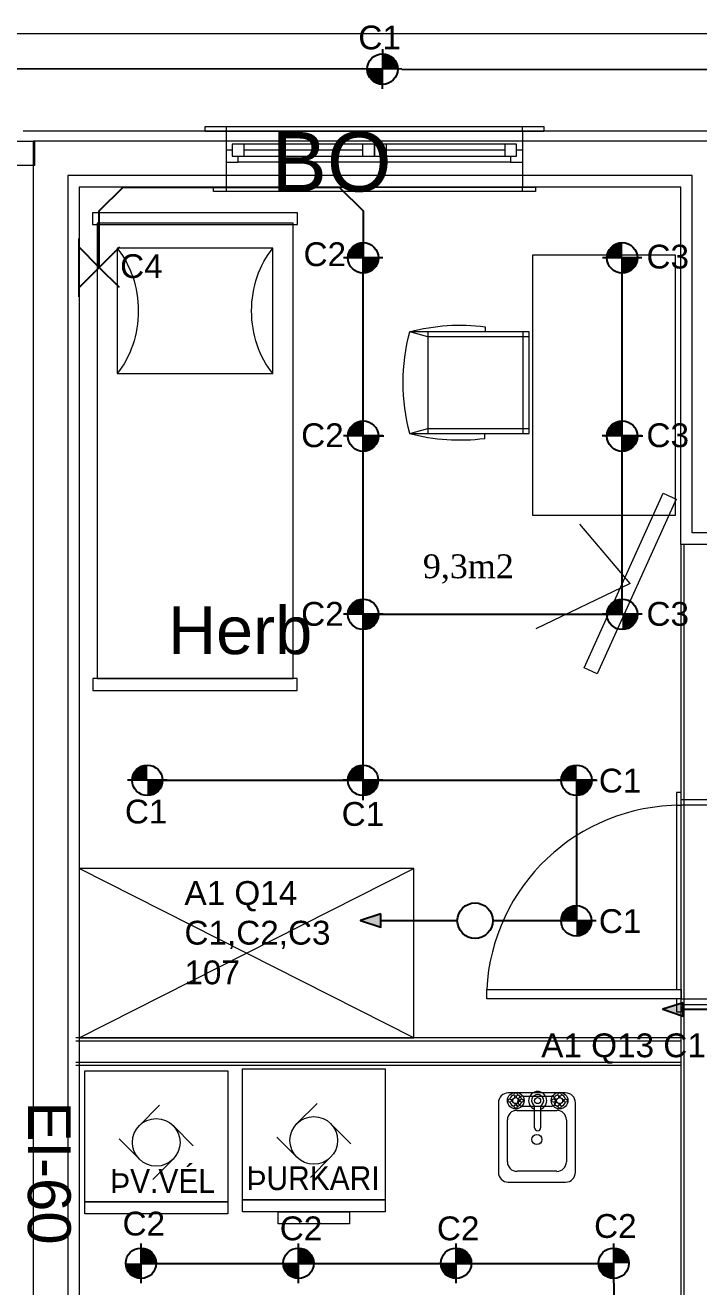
# Model space of a CAD drawing. Header units: millimetres. Extents: x 122681 to 489967, y 7796 to 82317.
# Drawn here: x 135591 to 138420, y 46676 to 51973 of the extents above; entities that cross this region are included whole.
import ezdxf

# ---------------------------------------------------------------- set-up
doc = ezdxf.new("R2010")
doc.units = ezdxf.units.MM
doc.layers.add('Grunnur', color=252, linetype='Continuous', lineweight=18)
for name, color, linetype in [('PDF2_Text', 7, 'Continuous'), ('PDF_R-SKYR-TEXTI', 7, 'Continuous'), ('PDF_R-TAKN-LAGSPENNA', 7, 'Continuous'), ('PDF_Text', 7, 'Continuous'), ('R-TAKN-LAGSPENNA', 7, 'Continuous')]:
    doc.layers.add(name, color=color, linetype=linetype)
doc.styles.add('PDF Arial', font='arial.ttf')
doc.styles.get("Standard").update_dxf_attribs({"font": 'arial.ttf'})
doc.styles.add('Standard 100', font='times.ttf', dxfattribs={"height": 100})
doc.styles.add('T-100', font='arial.ttf', dxfattribs={"width": 0.9, "height": 200})

msp = doc.modelspace()

# ---------------------------------------------------------------- linework, layer by layer
at = {"color": 7, "linetype": 'Continuous', "lineweight": 25}
for p, q in [((135257.3, 51791.2), (137007.3, 51789.3)), ((137173.4, 51789.1), (141005.7, 51785)), ((135902.5, 51193.3), (136002.5, 51293.3)), ((136002.5, 51293.3), (136910, 51293.3)), ((136910, 51293.3), (137010, 51193.3)), ((135902.5, 50955.7), (135902.5, 51193.3)), ((137010, 51193.3), (137010.1, 50996.7)), ((137010.3, 50248.4), (137010.1, 50996.7)), ((138097.7, 50248.4), (138097.5, 50996.8)), ((137010.3, 49500), (137010.1, 50248.4)), ((137010.1, 50248.4), (137097, 50248.4)), ((138097.7, 49500), (138097.5, 50248.4)), ((138097.5, 50248.4), (138184.4, 50248.4)), ((137010.1, 49500), (138109.2, 49500)), ((137010.3, 48886), (137010.1, 49500)), ((136115.2, 48803.1), (137010.3, 48803.7)), ((137009.9, 48802.6), (137978, 48803.4)), ((137905.8, 48803.4), (137905.7, 48213.2)), ((137905.8, 48803.4), (137992.7, 48803.4)), ((136077.8, 46774.3), (136739.4, 46774.3)), ((136142.4, 46774.3), (136410, 46774.3)), ((136739.4, 46774.3), (137401.1, 46774.3)), ((137401.1, 46774.3), (138062.7, 46774.3)), ((137465.6, 46774.3), (137730, 46774.3)), ((138062.7, 46691.7), (138062.7, 46144.5))]:
    msp.add_line(p, q, dxfattribs=at)
for p, q in [((137405.7, 48213.1), (137082.9, 48213.1)), ((138675.4, 47840), (138352.6, 47840))]:
    msp.add_line(p, q)
at = {"layer": 'Grunnur', "color": 252, "linetype": 'Continuous', "lineweight": 18}
for p, q in [((147439, 51936.7), (130234.4, 51936.7)), ((136346.7, 51528.3), (136346.7, 51547.3)), ((136346.7, 51547.3), (137768.7, 51547.3)), ((136346.7, 51528.3), (136346.7, 51547.3)), ((136346.7, 51547.3), (136435.7, 51547.3)), ((136435.7, 51547.3), (136435.7, 51528.3)), ((137679.7, 51547.3), (137768.7, 51547.3)), ((137679.7, 51528.3), (137679.7, 51547.3)), ((137768.7, 51547.3), (137768.7, 51528.3)), ((137768.7, 51547.3), (137768.7, 51528.3)), ((138579.1, 51528.3), (135582.8, 51528.3)), ((138537.1, 51486.3), (135624.8, 51486.3)), ((135624.8, 51486.3), (135624.8, 41600.3)), ((136435.7, 51528.3), (136346.7, 51528.3)), ((136435.7, 51528.3), (136346.7, 51528.3)), ((136346.7, 51528.3), (137768.7, 51528.3)), ((136435.7, 51528.3), (136435.7, 51515.8)), ((136435.7, 51515.8), (136435.7, 51496.8)), ((136435.7, 51496.8), (136435.7, 51484.3)), ((136435.7, 51484.3), (136435.7, 51448.3)), ((137768.7, 51528.3), (137679.7, 51528.3)), ((137679.7, 51528.3), (137768.7, 51528.3)), ((137679.7, 51528.3), (137679.7, 51515.8)), ((137679.7, 51515.8), (137679.7, 51496.8)), ((137679.7, 51496.8), (137679.7, 51484.3)), ((137679.7, 51484.3), (137679.7, 51448.3)), ((136460.7, 51448.3), (136435.7, 51448.3)), ((136435.7, 51448.3), (136435.7, 51398.3)), ((136510.7, 51473.3), (136460.7, 51473.3)), ((136460.7, 51473.3), (136460.7, 51423.3)), ((137007.7, 51473.3), (136510.7, 51473.3)), ((136510.7, 51423.3), (136510.7, 51473.3)), ((137007.7, 51448.3), (136510.7, 51448.3)), ((137057.7, 51473.3), (137007.7, 51473.3)), ((137007.7, 51473.3), (137007.7, 51423.3)), ((137107.7, 51473.3), (137057.7, 51473.3)), ((137057.7, 51473.3), (137057.7, 51423.3)), ((137057.7, 51423.3), (137057.7, 51473.3)), ((137604.7, 51473.3), (137107.7, 51473.3)), ((137107.7, 51423.3), (137107.7, 51473.3)), ((137604.7, 51448.3), (137107.7, 51448.3)), ((137654.7, 51473.3), (137604.7, 51473.3)), ((137604.7, 51473.3), (137604.7, 51423.3)), ((137654.7, 51423.3), (137654.7, 51473.3)), ((137679.7, 51448.3), (137654.7, 51448.3)), ((137679.7, 51448.3), (137679.7, 51398.3)), ((136435.7, 51398.3), (136460.7, 51398.3)), ((136435.7, 51398.3), (136435.7, 51344.3)), ((136460.7, 51423.3), (136510.7, 51423.3)), ((136460.7, 51398.3), (136485.7, 51398.3)), ((136485.7, 51398.3), (136485.7, 51423.3)), ((137057.7, 51398.3), (136485.7, 51398.3)), ((136510.7, 51423.3), (137007.7, 51423.3)), ((137007.7, 51423.3), (137057.7, 51423.3)), ((137057.7, 51423.3), (137107.7, 51423.3)), ((137629.7, 51398.3), (137057.7, 51398.3)), ((137107.7, 51423.3), (137604.7, 51423.3)), ((137604.7, 51423.3), (137654.7, 51423.3)), ((137629.7, 51423.3), (137629.7, 51398.3)), ((137629.7, 51398.3), (137654.7, 51398.3)), ((137654.7, 51398.3), (137679.7, 51398.3)), ((137679.7, 51398.3), (137679.7, 51344.3)), ((138392.1, 51341.3), (135769.8, 51341.3)), ((135769.8, 51341.3), (135769.8, 41745.3)), ((136435.7, 51344.3), (136435.7, 51306.3)), ((137679.7, 51344.3), (137679.7, 51306.3)), ((138392.1, 49841.3), (138392.1, 51341.3)), ((138344.1, 51293.3), (135817.8, 51293.3)), ((135817.8, 51293.3), (135817.8, 41793.3)), ((136381.7, 51274.3), (136381.7, 51293.3)), ((136381.7, 51274.3), (136381.7, 51293.3)), ((136381.7, 51293.3), (136435.7, 51293.3)), ((136435.7, 51293.3), (136381.7, 51293.3)), ((136381.7, 51293.3), (137733.7, 51293.3)), ((137733.7, 51274.3), (136381.7, 51274.3)), ((136435.7, 51274.3), (136381.7, 51274.3)), ((136435.7, 51308.8), (136435.7, 51293.3)), ((136435.7, 51293.3), (136435.7, 51274.3)), ((137679.7, 51308.8), (137679.7, 51293.3)), ((137679.7, 51293.3), (137733.7, 51293.3)), ((137679.7, 51274.3), (137679.7, 51293.3)), ((137679.7, 51293.3), (137733.7, 51293.3)), ((137733.7, 51274.3), (137679.7, 51274.3)), ((137733.7, 51293.3), (137733.7, 51274.3)), ((137733.7, 51293.3), (137733.7, 51274.3)), ((138344.1, 49793.3), (138344.1, 51293.3)), ((136734.4, 51184.9), (135873.7, 51184.9)), ((135873.7, 51184.9), (135873.7, 51136.6)), ((136734.4, 51136.6), (136734.4, 51184.9)), ((135873.7, 51136.6), (136734.4, 51136.6)), ((136716.1, 51142.2), (135893.8, 51142.2)), ((135893.8, 51142.2), (135893.8, 49229.6)), ((136716.1, 49229.6), (136716.1, 51142.2)), ((136631.3, 51036.9), (135976.9, 51036.9)), ((135976.9, 51036.9), (135976.9, 50510)), ((136631.3, 50510), (136631.3, 51036.9)), ((137721.2, 51007.8), (137721.2, 49915.5)), ((138321.3, 51007.8), (137721.2, 51007.8)), ((138321.3, 49915.5), (138321.3, 51007.8)), ((137522.3, 50707), (137522.3, 50685.9)), ((137281.8, 50665.1), (137205.9, 50685.4)), ((137707.9, 50685.9), (137206.1, 50685.9)), ((137281.8, 50685.9), (137281.8, 50259)), ((137707.9, 50665.1), (137281.8, 50665.1)), ((137681.2, 50685.9), (137681.2, 50259)), ((137707.9, 50259), (137707.9, 50685.9)), ((135976.9, 50510), (136631.3, 50510)), ((137206.1, 50259), (137281.8, 50279.4)), ((137281.8, 50279.4), (137707.9, 50279.4)), ((137206.1, 50259), (137707.9, 50259)), ((137520.8, 50236.8), (137520.8, 50257.9)), ((137721.2, 49915.5), (138321.3, 49915.5)), ((138131.2, 49628.9), (137920.5, 49878.2)), ((138344.1, 49793.3), (138344.1, 45104.1)), ((143168.7, 49793.3), (138344.1, 49793.3)), ((138357.1, 49793.3), (138357.1, 45104.1)), ((143120.7, 49841.3), (138392.1, 49841.3)), ((138131.2, 49628.9), (137735.7, 49438.8)), ((136733.9, 49229.6), (135875.2, 49229.6)), ((135875.2, 49229.6), (135875.2, 49180)), ((135893.8, 49229.6), (136716.1, 49229.6)), ((136733.9, 49180), (136733.9, 49229.6)), ((135875.2, 49180), (136733.9, 49180)), ((138345.1, 48751.6), (138326.1, 48751.6)), ((138326.1, 48751.6), (138326.1, 48697.6)), ((138345.1, 48697.6), (138345.1, 48751.6)), ((138345.1, 48729.6), (138345.1, 48751.6)), ((138326.1, 48697.6), (138345.1, 48697.6)), ((138326.1, 48697.6), (138326.1, 47924.6)), ((137223.3, 47720.9), (135817.8, 48432.2)), ((135817.8, 47720.9), (137223.3, 48432.2)), ((138326.1, 47884.6), (138326.1, 47830.6)), ((138345.1, 47884.6), (138326.1, 47884.6)), ((138345.1, 47830.6), (138345.1, 47884.6)), ((138326.1, 47830.6), (138345.1, 47830.6)), ((138345.1, 47852.6), (138345.1, 47830.6)), ((138344.1, 47720.9), (135803.2, 47720.9)), ((138344.1, 47707.9), (135803.2, 47707.9)), ((138344.1, 47617.9), (135803.2, 47617.9)), ((138344.1, 47604.9), (135803.2, 47604.9)), ((137860.4, 47489.9), (137619.5, 47489.9)), ((137638.7, 47461.2), (137631.8, 47461.2)), ((137647.7, 47470.3), (137647.7, 47477.1)), ((137654.1, 47470.2), (137654.1, 47477.1)), ((137663.1, 47461.2), (137669.9, 47461.2)), ((137680.8, 47476.5), (137799.1, 47476.5)), ((137822.9, 47461.2), (137816, 47461.2)), ((137831.9, 47470.3), (137831.9, 47477.1)), ((137838.2, 47470.2), (137838.2, 47477.1)), ((137847.3, 47461.2), (137854.1, 47461.2)), ((136070.8, 47353.3), (136155.6, 47438.2)), ((136732.4, 47361.4), (136817.3, 47446.3)), ((137578.2, 47448.7), (137578.2, 47157.1)), ((137638.6, 47454.8), (137631.8, 47454.8)), ((137647.7, 47445.9), (137647.7, 47439)), ((137654.1, 47445.8), (137654.1, 47439)), ((137656, 47416.8), (137823.9, 47416.8)), ((137659.8, 47454.1), (137659.8, 47455.5)), ((137663.1, 47454.8), (137669.9, 47454.8)), ((137799.7, 47433.7), (137680.2, 47433.7)), ((137730.3, 47343.7), (137730.3, 47436.1)), ((137755.7, 47436.1), (137755.7, 47343.7)), ((137822.8, 47454.8), (137816, 47454.8)), ((137820.1, 47455.5), (137820.1, 47454.1)), ((137831.9, 47445.9), (137831.9, 47439)), ((137838.2, 47445.8), (137838.2, 47439)), ((137847.2, 47454.8), (137854.1, 47454.8)), ((137901.7, 47157.1), (137901.7, 47448.7)), ((136212.2, 47353.3), (136297, 47268.5)), ((136873.8, 47361.4), (136958.7, 47276.6)), ((137616.2, 47200.6), (137616.2, 47377)), ((137863.7, 47377), (137863.7, 47200.6)), ((136732.4, 47220), (136647.5, 47304.8)), ((136070.8, 47211.9), (135985.9, 47296.8)), ((136212.2, 47211.9), (136127.3, 47127)), ((136873.8, 47220), (136789, 47135.1)), ((137823.9, 47160.9), (137656, 47160.9)), ((137619.8, 47115.6), (137860.1, 47115.6))]:
    msp.add_line(p, q, dxfattribs=at)
for points in [[(130997.9, 51486.3), (135629.7, 51486.3), (135629.7, 51383.7), (130997.9, 51383.7)], [(137992.3, 49249.7), (137937.7, 49274.5), (138270.1, 50008), (138324.8, 49983.3)], [(138460.1, 48722.6), (138460.1, 48697.6), (138345.1, 48697.6), (138345.1, 48722.6)], [(135817.8, 47720.9), (137223.3, 47720.9), (137223.3, 48432.2), (135817.8, 48432.2)], [(138345.1, 47884.6), (137529.1, 47884.6), (137529.1, 47924.6), (138345.1, 47924.6)], [(138345.1, 47859.6), (138345.1, 47884.6), (138460.1, 47884.6), (138460.1, 47859.6)], [(135841.5, 47032.6), (135841.5, 47582.6), (136441.5, 47582.6), (136441.5, 47032.6)], [(136503.1, 47040.7), (136503.1, 47590.7), (137103.1, 47590.7), (137103.1, 47040.7)], [(136503.1, 47040.7), (137103.1, 47040.7), (137103.1, 46990.7), (136503.1, 46990.7)], [(135841.5, 47032.6), (136441.5, 47032.6), (136441.5, 46982.6), (135841.5, 46982.6)], [(136653.1, 46990.7), (136953.1, 46990.7), (136953.1, 46940.7), (136653.1, 46940.7)]]:
    msp.add_lwpolyline(points, close=True, dxfattribs=at)
for centre, radius in [((137650.9, 47458), 34.9), ((137625.5, 47458), 7.1), ((137650.9, 47458), 12.7), ((137650.9, 47483.4), 7.1), ((137676.3, 47458), 7.1), ((137743, 47458), 12.7), ((137835, 47458), 34.9), ((137809.6, 47458), 7.1), ((137835, 47458), 12.7), ((137835, 47483.4), 7.1), ((137860.4, 47458), 7.1), ((137650.9, 47432.6), 7.1), ((137835, 47432.6), 7.1), ((136141.5, 47282.6), 100), ((136803.1, 47290.7), 100), ((137739.9, 47294.5), 21.1)]:
    msp.add_circle(centre, radius, dxfattribs=at)
for centre, radius, start, end in [((138343.2, 47882.4), 815.2, 89.8666, 177.0332), ((137619.5, 47448.7), 41.3, 89.9999, 179.9999), ((137650.9, 47458), 25.4, 106.0953, 163.7658), ((137650.9, 47458), 25.4, 15.9116, 73.88), ((137680.8, 47455.5), 21, 89.9999, 179.9999), ((137743, 47458), 38.1, 289.6397, 250.3486), ((137743, 47458), 25.4, 300.2446, 239.6569), ((137799.1, 47455.5), 21, 359.9999, 89.9999), ((137835, 47458), 25.4, 105.9211, 163.5587), ((137835, 47458), 25.4, 15.7907, 74.7593), ((137860.4, 47448.7), 41.3, 359.9999, 89.9999), ((137656, 47377), 39.8, 89.9999, 179.9999), ((137650.9, 47458), 25.4, 195.7907, 254.7593), ((137650.9, 47458), 25.4, 285.9211, 343.5587), ((137680.2, 47454.1), 20.4, 179.9999, 269.9999), ((137799.7, 47454.1), 20.4, 269.9999, 359.9999), ((137835, 47458), 25.4, 195.9116, 253.88), ((137823.9, 47377), 39.8, 359.9999, 89.9999), ((137835, 47458), 25.4, 286.0953, 343.7658), ((137743, 47343.7), 12.7, 180, 0), ((137656, 47200.6), 39.8, 179.9999, 269.9999), ((137823.9, 47200.6), 39.8, 269.9999, 359.9999), ((137619.8, 47157.1), 41.6, 179.9999, 269.9999), ((137860.1, 47157.1), 41.6, 269.9999, 359.9999)]:
    msp.add_arc(centre, radius, start, end, dxfattribs=at)
at = {"layer": 'Grunnur', "color": 252, "linetype": 'Continuous', "lineweight": 18, "extrusion": (0, 0, -1)}
for centre, major_axis, ratio, start_param, end_param in [((135761.7, 50773.5), (0, 372.6), 0.816979, 0.785398, 1.570796), ((136846.5, 50773.5), (0, 372.6), 0.816979, 4.712389, 5.497787), ((135761.7, 50773.5), (0, 372.6), 0.816979, 1.570796, 2.356195), ((136846.5, 50773.5), (0, 372.6), 0.816979, 3.926991, 4.712389), ((137417.6, 49894.9), (0, 818.8), 0.998306, -0.261799, 0.128376), ((138001.2, 50472.5), (0, 824.6), 0.998306, 4.45059, 4.974188), ((137416.1, 51048.9), (0, 818.8), 0.998306, 3.013216, 3.403392)]:
    msp.add_ellipse(centre, major_axis=major_axis, ratio=ratio, start_param=start_param, end_param=end_param, dxfattribs=at)
at = {"layer": 'PDF2_Text', "color": 7, "linetype": 'Continuous', "lineweight": 25}
msp.add_line((137822.1, 48213.2), (137554.9, 48213.1), dxfattribs=at)
at = {"layer": 'PDF_R-SKYR-TEXTI', "lineweight": 25}
for points in [[(137091, 51871.8), (137090.8, 51705.6)], [(137173.4, 51789.1), (137007.3, 51789.3)], [(137093.5, 50996.8), (136927.4, 50996.7)], [(138181, 50996.8), (138014.8, 50996.7)], [(137093.3, 50248.3), (136927.2, 50248.3)], [(138180.8, 50248.3), (138014.6, 50248.3)], [(137093.7, 49500), (136927.6, 49500)], [(138181.2, 49500), (138015.1, 49500)], [(137010.3, 48719.8), (137010.3, 48886)], [(136187.2, 48803.1), (136021, 48803.1)], [(137093, 48803.2), (136926.8, 48803.1)], [(137989.1, 48803.3), (137822.9, 48803.2)], [(137988.3, 48213.2), (137822.1, 48213.2)], [(136077.8, 46691.7), (136077.8, 46857.9)], [(136739.4, 46691.7), (136739.4, 46857.9)], [(137401.1, 46691.7), (137401.1, 46857.9)], [(138062.7, 46691.7), (138062.7, 46857.9)]]:
    msp.add_lwpolyline(points, dxfattribs=at)
for centre in [(137091.4, 51788.7), (137010.5, 50996.2), (138097.9, 50996.2), (137010.2, 50247.7), (138097.7, 50247.8), (137010.7, 49499.5), (138098.1, 49499.5), (136104.1, 48802.6), (137009.9, 48802.6), (137906, 48802.7), (137905.2, 48212.7), (136077.3, 46774.8), (136738.9, 46774.8), (137400.5, 46774.8), (138062.2, 46774.8)]:
    msp.add_circle(centre, 64, dxfattribs=at)
at = {"layer": 'PDF_R-SKYR-TEXTI', "transparency": 33554559}
for points in [[(137090.9, 51837.9), (137132.2, 51837.9), (137091, 51844.2)], [(137090.9, 51829.4), (137139.6, 51829.4), (137090.9, 51837.9)], [(137139.6, 51829.4), (137090.9, 51837.9), (137132.2, 51837.9)], [(137090.9, 51821), (137146, 51820.9), (137090.9, 51829.4)], [(137146, 51820.9), (137090.9, 51829.4), (137139.6, 51829.4)], [(137090.9, 51810.4), (137151.2, 51810.3), (137090.9, 51821)], [(137151.2, 51810.3), (137090.9, 51821), (137146, 51820.9)], [(137090.9, 51799.8), (137153.3, 51799.7), (137090.9, 51810.4)], [(137153.3, 51799.7), (137090.9, 51810.4), (137151.2, 51810.3)], [(137101.5, 51851.6), (137091, 51851.7), (137091, 51852.7)], [(137112.1, 51848.5), (137101.5, 51851.6), (137091, 51851.7)], [(137112.1, 51848.5), (137091, 51848.5), (137091, 51851.7)], [(137091, 51844.2), (137122.7, 51844.2), (137091, 51848.5)], [(137122.7, 51844.2), (137091, 51848.5), (137112.1, 51848.5)], [(137132.2, 51837.9), (137091, 51844.2), (137122.7, 51844.2)], [(137028.4, 51776.6), (137090.9, 51776.5), (137026.3, 51789.3)], [(137090.9, 51776.5), (137026.3, 51789.3), (137090.9, 51789.2)], [(137031.6, 51764.9), (137090.9, 51764.9), (137028.4, 51776.6)], [(137090.9, 51764.9), (137028.4, 51776.6), (137090.9, 51776.5)], [(137037.9, 51753.3), (137090.9, 51753.2), (137031.6, 51764.9)], [(137090.9, 51753.2), (137031.6, 51764.9), (137090.9, 51764.9)], [(137045.3, 51743.8), (137090.8, 51743.7), (137037.9, 51753.3)], [(137090.8, 51743.7), (137037.9, 51753.3), (137090.9, 51753.2)], [(137090.9, 51789.2), (137154.4, 51789.1), (137090.9, 51799.8)], [(137154.4, 51789.1), (137090.9, 51799.8), (137153.3, 51799.7)], [(137054.9, 51735.3), (137090.8, 51735.2), (137045.3, 51743.8)], [(137090.8, 51735.2), (137045.3, 51743.8), (137090.8, 51743.7)], [(137066.5, 51730), (137090.8, 51729.9), (137054.9, 51735.3)], [(137090.8, 51729.9), (137054.9, 51735.3), (137090.8, 51735.2)], [(137078.1, 51725.7), (137090.8, 51725.7), (137066.5, 51730)], [(137090.8, 51725.7), (137066.5, 51730), (137090.8, 51729.9)], [(137090.8, 51724.7), (137078.1, 51725.7), (137090.8, 51725.7)], [(136998.3, 51059.2), (136998.3, 50996.7), (137011, 51061.3)], [(136998.3, 50996.7), (137011, 51061.3), (137011, 50996.7)], [(138085.7, 51059.2), (138085.7, 50996.8), (138098.4, 51061.3)], [(138085.7, 50996.8), (138098.4, 51061.3), (138098.4, 50996.8)], [(136946.4, 50996.7), (136947.5, 51009.4), (136947.5, 50996.7)], [(136947.5, 51009.4), (136947.5, 50996.7), (136951.7, 51021.1)], [(136947.5, 50996.7), (136951.7, 51021.1), (136951.7, 50996.7)], [(136951.7, 51021.1), (136951.7, 50996.7), (136957, 51032.7)], [(136951.7, 50996.7), (136957, 51032.7), (136957, 50996.7)], [(136957, 51032.7), (136957, 50996.7), (136965.5, 51042.2)], [(136957, 50996.7), (136965.5, 51042.2), (136965.5, 50996.7)], [(136965.5, 51042.2), (136965.5, 50996.7), (136975, 51049.7)], [(136965.5, 50996.7), (136975, 51049.7), (136975, 50996.7)], [(136975, 51049.7), (136975, 50996.7), (136986.6, 51056)], [(136975, 50996.7), (136986.6, 51056), (136986.6, 50996.7)], [(136986.6, 51056), (136986.6, 50996.7), (136998.3, 51059.2)], [(136986.6, 50996.7), (136998.3, 51059.2), (136998.3, 50996.7)], [(138033.9, 50996.8), (138034.9, 51009.5), (138034.9, 50996.8)], [(138034.9, 51009.5), (138034.9, 50996.8), (138039.2, 51021.1)], [(138034.9, 50996.8), (138039.2, 51021.1), (138039.2, 50996.8)], [(138039.2, 51021.1), (138039.2, 50996.8), (138044.5, 51032.7)], [(138039.2, 50996.8), (138044.5, 51032.7), (138044.5, 50996.8)], [(138044.5, 51032.7), (138044.5, 50996.8), (138052.9, 51042.3)], [(138044.5, 50996.8), (138052.9, 51042.3), (138052.9, 50996.8)], [(138052.9, 51042.3), (138052.9, 50996.8), (138062.4, 51049.7)], [(138052.9, 50996.8), (138062.4, 51049.7), (138062.5, 50996.8)], [(138062.4, 51049.7), (138062.5, 50996.8), (138074.1, 51056)], [(138062.5, 50996.8), (138074.1, 51056), (138074.1, 50996.8)], [(138074.1, 51056), (138074.1, 50996.8), (138085.7, 51059.2)], [(138074.1, 50996.8), (138085.7, 51059.2), (138085.7, 50996.8)], [(137011, 50996.7), (137011, 50933.2), (137021.6, 50996.8)], [(137011, 50933.2), (137021.6, 50996.8), (137021.6, 50934.3)], [(137021.6, 50996.8), (137021.6, 50934.3), (137032.1, 50996.8)], [(137021.6, 50934.3), (137032.1, 50996.8), (137032.2, 50936.4)], [(137032.1, 50996.8), (137032.2, 50936.4), (137042.7, 50996.8)], [(137032.2, 50936.4), (137042.7, 50996.8), (137042.7, 50941.7)], [(137042.7, 50996.8), (137042.7, 50941.7), (137051.2, 50996.8)], [(137042.7, 50941.7), (137051.2, 50996.8), (137051.2, 50948.1)], [(137051.2, 50996.8), (137051.2, 50948.1), (137059.7, 50996.8)], [(137051.2, 50948.1), (137059.7, 50996.8), (137059.7, 50955.5)], [(137059.7, 50996.8), (137059.7, 50955.5), (137066, 50996.8)], [(137059.7, 50955.5), (137066, 50996.8), (137066, 50965)], [(137066, 50996.8), (137066, 50965), (137070.2, 50996.8)], [(137066, 50965), (137070.2, 50996.8), (137070.3, 50975.6)], [(137070.3, 50975.6), (137070.2, 50996.8), (137073.4, 50996.8)], [(137070.3, 50975.6), (137073.4, 50986.2), (137073.4, 50996.8)], [(137073.4, 50986.2), (137073.4, 50996.8), (137074.5, 50996.8)], [(138098.4, 50996.8), (138098.5, 50933.3), (138109, 50996.8)], [(138098.5, 50933.3), (138109, 50996.8), (138109, 50934.3)], [(138109, 50996.8), (138109, 50934.3), (138119.6, 50996.8)], [(138109, 50934.3), (138119.6, 50996.8), (138119.6, 50936.5)], [(138119.6, 50996.8), (138119.6, 50936.5), (138130.2, 50996.8)], [(138119.6, 50936.5), (138130.2, 50996.8), (138130.2, 50941.7)], [(138130.2, 50996.8), (138130.2, 50941.7), (138138.7, 50996.8)], [(138130.2, 50941.7), (138138.7, 50996.8), (138138.7, 50948.1)], [(138138.7, 50996.8), (138138.7, 50948.1), (138147.1, 50996.8)], [(138138.7, 50948.1), (138147.1, 50996.8), (138147.1, 50955.5)], [(138147.1, 50996.8), (138147.1, 50955.5), (138153.5, 50996.8)], [(138147.1, 50955.5), (138153.5, 50996.8), (138153.5, 50965)], [(138153.5, 50996.8), (138153.5, 50965), (138157.7, 50996.8)], [(138153.5, 50965), (138157.7, 50996.8), (138157.7, 50975.6)], [(138157.7, 50975.6), (138160.9, 50986.2), (138160.9, 50996.8)], [(138157.7, 50975.6), (138157.7, 50996.8), (138160.9, 50996.8)], [(138160.9, 50986.2), (138160.9, 50996.8), (138161.9, 50996.8)], [(136947.3, 50261), (136947.3, 50248.3), (136951.5, 50272.6)], [(136947.3, 50248.3), (136951.5, 50272.6), (136951.5, 50248.3)], [(136951.5, 50272.6), (136951.5, 50248.3), (136956.8, 50284.2)], [(136951.5, 50248.3), (136956.8, 50284.2), (136956.8, 50248.3)], [(136956.8, 50284.2), (136956.8, 50248.3), (136965.3, 50293.8)], [(136956.8, 50248.3), (136965.3, 50293.8), (136965.3, 50248.3)], [(136965.3, 50293.8), (136965.3, 50248.3), (136974.8, 50301.2)], [(136965.3, 50248.3), (136974.8, 50301.2), (136974.8, 50248.3)], [(136974.8, 50301.2), (136974.8, 50248.3), (136986.4, 50307.5)], [(136974.8, 50248.3), (136986.4, 50307.5), (136986.4, 50248.3)], [(136986.4, 50307.5), (136986.4, 50248.3), (136998.1, 50310.7)], [(136986.4, 50248.3), (136998.1, 50310.7), (136998.1, 50248.3)], [(136998.1, 50310.7), (136998.1, 50248.3), (137010.8, 50312.8)], [(136998.1, 50248.3), (137010.8, 50312.8), (137010.8, 50248.3)], [(138034.7, 50261), (138034.7, 50248.3), (138039, 50272.6)], [(138034.7, 50248.3), (138039, 50272.6), (138039, 50248.3)], [(138039, 50272.6), (138039, 50248.3), (138044.3, 50284.3)], [(138039, 50248.3), (138044.3, 50284.3), (138044.3, 50248.3)], [(138044.3, 50284.3), (138044.3, 50248.3), (138052.7, 50293.8)], [(138044.3, 50248.3), (138052.7, 50293.8), (138052.7, 50248.3)], [(138052.7, 50293.8), (138052.7, 50248.3), (138062.2, 50301.2)], [(138052.7, 50248.3), (138062.2, 50301.2), (138062.3, 50248.3)], [(138062.2, 50301.2), (138062.3, 50248.3), (138073.9, 50307.6)], [(138062.3, 50248.3), (138073.9, 50307.6), (138073.9, 50248.3)], [(138073.9, 50307.6), (138073.9, 50248.3), (138085.5, 50310.7)], [(138073.9, 50248.3), (138085.5, 50310.7), (138085.5, 50248.3)], [(138085.5, 50310.7), (138085.5, 50248.3), (138098.2, 50312.9)], [(138085.5, 50248.3), (138098.2, 50312.9), (138098.2, 50248.3)], [(136946.2, 50248.3), (136947.3, 50261), (136947.3, 50248.3)], [(137010.8, 50248.3), (137010.8, 50184.8), (137021.4, 50248.3)], [(137010.8, 50184.8), (137021.4, 50248.3), (137021.4, 50185.8)], [(137021.4, 50248.3), (137021.4, 50185.8), (137031.9, 50248.3)], [(137021.4, 50185.8), (137031.9, 50248.3), (137032, 50188)], [(137031.9, 50248.3), (137032, 50188), (137042.5, 50248.3)], [(137032, 50188), (137042.5, 50248.3), (137042.5, 50193.3)], [(137042.5, 50248.3), (137042.5, 50193.3), (137051, 50248.3)], [(137042.5, 50193.3), (137051, 50248.3), (137051, 50199.6)], [(137051, 50248.3), (137051, 50199.6), (137059.5, 50248.3)], [(137051, 50199.6), (137059.5, 50248.3), (137059.5, 50207)], [(137059.5, 50248.3), (137059.5, 50207), (137065.8, 50248.3)], [(137059.5, 50207), (137065.8, 50248.3), (137065.8, 50216.5)], [(137065.8, 50248.3), (137065.8, 50216.5), (137070, 50248.3)], [(137065.8, 50216.5), (137070, 50248.3), (137070, 50227.1)], [(137070, 50227.1), (137073.2, 50237.7), (137073.2, 50248.3)], [(137070, 50227.1), (137070, 50248.3), (137073.2, 50248.3)], [(137073.2, 50237.7), (137073.2, 50248.3), (137074.3, 50248.3)], [(138033.7, 50248.3), (138034.7, 50261), (138034.7, 50248.3)], [(138098.2, 50248.3), (138098.3, 50184.8), (138108.8, 50248.3)], [(138098.3, 50184.8), (138108.8, 50248.3), (138108.8, 50185.9)], [(138108.8, 50248.3), (138108.8, 50185.9), (138119.4, 50248.3)], [(138108.8, 50185.9), (138119.4, 50248.3), (138119.4, 50188)], [(138119.4, 50248.3), (138119.4, 50188), (138130, 50248.3)], [(138119.4, 50188), (138130, 50248.3), (138130, 50193.3)], [(138130, 50248.3), (138130, 50193.3), (138138.5, 50248.3)], [(138130, 50193.3), (138138.5, 50248.3), (138138.5, 50199.6)], [(138138.5, 50248.3), (138138.5, 50199.6), (138146.9, 50248.3)], [(138138.5, 50199.6), (138146.9, 50248.3), (138146.9, 50207)], [(138146.9, 50248.3), (138146.9, 50207), (138153.3, 50248.3)], [(138146.9, 50207), (138153.3, 50248.3), (138153.3, 50216.6)], [(138153.3, 50248.3), (138153.3, 50216.6), (138157.5, 50248.3)], [(138153.3, 50216.6), (138157.5, 50248.3), (138157.5, 50227.1)], [(138157.5, 50227.1), (138160.7, 50237.7), (138160.7, 50248.3)], [(138157.5, 50227.1), (138157.5, 50248.3), (138160.7, 50248.3)], [(138160.7, 50237.7), (138160.7, 50248.3), (138161.7, 50248.3)], [(136947.7, 49512.7), (136947.7, 49500), (136951.9, 49524.3)], [(136947.7, 49500), (136951.9, 49524.3), (136951.9, 49500)], [(136951.9, 49524.3), (136951.9, 49500), (136957.2, 49536)], [(136951.9, 49500), (136957.2, 49536), (136957.2, 49500)], [(136957.2, 49536), (136957.2, 49500), (136965.7, 49545.5)], [(136957.2, 49500), (136965.7, 49545.5), (136965.7, 49500)], [(136965.7, 49545.5), (136965.7, 49500), (136975.2, 49552.9)], [(136965.7, 49500), (136975.2, 49552.9), (136975.2, 49500)], [(136975.2, 49552.9), (136975.2, 49500), (136986.8, 49559.3)], [(136975.2, 49500), (136986.8, 49559.3), (136986.9, 49500)], [(136986.8, 49559.3), (136986.9, 49500), (136998.5, 49562.4)], [(136986.9, 49500), (136998.5, 49562.4), (136998.5, 49500)], [(136998.5, 49562.4), (136998.5, 49500), (137011.2, 49564.6)], [(136998.5, 49500), (137011.2, 49564.6), (137011.2, 49500)], [(138035.2, 49512.7), (138035.2, 49500), (138039.4, 49524.3)], [(138035.2, 49500), (138039.4, 49524.3), (138039.4, 49500)], [(138039.4, 49524.3), (138039.4, 49500), (138044.7, 49536)], [(138039.4, 49500), (138044.7, 49536), (138044.7, 49500)], [(138044.7, 49536), (138044.7, 49500), (138053.1, 49545.5)], [(138044.7, 49500), (138053.1, 49545.5), (138053.2, 49500)], [(138053.1, 49545.5), (138053.2, 49500), (138062.7, 49552.9)], [(138053.2, 49500), (138062.7, 49552.9), (138062.7, 49500)], [(138062.7, 49552.9), (138062.7, 49500), (138074.3, 49559.3)], [(138062.7, 49500), (138074.3, 49559.3), (138074.3, 49500)], [(138074.3, 49559.3), (138074.3, 49500), (138085.9, 49562.5)], [(138074.3, 49500), (138085.9, 49562.5), (138086, 49500)], [(138085.9, 49562.5), (138086, 49500), (138098.6, 49564.6)], [(138086, 49500), (138098.6, 49564.6), (138098.7, 49500)], [(136946.6, 49500), (136947.7, 49512.7), (136947.7, 49500)], [(137011.2, 49500), (137011.2, 49436.5), (137021.8, 49500)], [(137011.2, 49436.5), (137021.8, 49500), (137021.8, 49437.6)], [(137021.8, 49500), (137021.8, 49437.6), (137032.4, 49500)], [(137021.8, 49437.6), (137032.4, 49500), (137032.4, 49439.7)], [(137032.4, 49500), (137032.4, 49439.7), (137043, 49500)], [(137032.4, 49439.7), (137043, 49500), (137043, 49445)], [(137043, 49500), (137043, 49445), (137051.4, 49500)], [(137043, 49445), (137051.4, 49500), (137051.4, 49451.3)], [(137051.4, 49500), (137051.4, 49451.3), (137059.9, 49500)], [(137051.4, 49451.3), (137059.9, 49500), (137059.9, 49458.7)], [(137059.9, 49500), (137059.9, 49458.7), (137066.2, 49500)], [(137059.9, 49458.7), (137066.2, 49500), (137066.2, 49468.3)], [(137066.2, 49500), (137066.2, 49468.3), (137070.5, 49500)], [(137066.2, 49468.3), (137070.5, 49500), (137070.5, 49478.8)], [(137070.5, 49478.8), (137073.6, 49489.4), (137073.6, 49500)], [(137070.5, 49478.8), (137070.5, 49500), (137073.6, 49500)], [(137073.6, 49489.4), (137073.6, 49500), (137074.7, 49500)], [(138034.1, 49500), (138035.2, 49512.7), (138035.2, 49500)], [(138098.7, 49500), (138098.7, 49436.5), (138109.2, 49500)], [(138098.7, 49436.5), (138109.2, 49500), (138109.3, 49437.6)], [(138109.2, 49500), (138109.3, 49437.6), (138119.8, 49500)], [(138109.3, 49437.6), (138119.8, 49500), (138119.8, 49439.7)], [(138119.8, 49500), (138119.8, 49439.7), (138130.4, 49500)], [(138119.8, 49439.7), (138130.4, 49500), (138130.4, 49445)], [(138130.4, 49500), (138130.4, 49445), (138138.9, 49500)], [(138130.4, 49445), (138138.9, 49500), (138138.9, 49451.3)], [(138138.9, 49500), (138138.9, 49451.3), (138147.3, 49500)], [(138138.9, 49451.3), (138147.3, 49500), (138147.4, 49458.8)], [(138147.3, 49500), (138147.4, 49458.8), (138153.7, 49500)], [(138147.4, 49458.8), (138153.7, 49500), (138153.7, 49468.3)], [(138153.7, 49500), (138153.7, 49468.3), (138157.9, 49500)], [(138153.7, 49468.3), (138157.9, 49500), (138157.9, 49478.9)], [(138157.9, 49478.9), (138161.1, 49489.5), (138161.1, 49500)], [(138157.9, 49478.9), (138157.9, 49500), (138161.1, 49500)], [(138161.1, 49489.5), (138161.1, 49500), (138162.2, 49500)], [(136045.4, 48827.4), (136045.4, 48803.1), (136050.7, 48839.1)], [(136045.4, 48803.1), (136050.7, 48839.1), (136050.7, 48803.1)], [(136050.7, 48839.1), (136050.7, 48803.1), (136059.1, 48848.6)], [(136050.7, 48803.1), (136059.1, 48848.6), (136059.1, 48803.1)], [(136059.1, 48848.6), (136059.1, 48803.1), (136068.6, 48856)], [(136059.1, 48803.1), (136068.6, 48856), (136068.7, 48803.1)], [(136068.6, 48856), (136068.7, 48803.1), (136080.3, 48862.4)], [(136068.7, 48803.1), (136080.3, 48862.4), (136080.3, 48803.1)], [(136080.3, 48862.4), (136080.3, 48803.1), (136091.9, 48865.5)], [(136080.3, 48803.1), (136091.9, 48865.5), (136091.9, 48803.1)], [(136091.9, 48865.5), (136091.9, 48803.1), (136104.6, 48867.7)], [(136091.9, 48803.1), (136104.6, 48867.7), (136104.6, 48803.1)], [(136951.2, 48827.5), (136951.2, 48803.1), (136956.5, 48839.1)], [(136951.2, 48803.1), (136956.5, 48839.1), (136956.5, 48803.1)], [(136956.5, 48839.1), (136956.5, 48803.1), (136964.9, 48848.7)], [(136956.5, 48803.1), (136964.9, 48848.7), (136964.9, 48803.2)], [(136964.9, 48848.7), (136964.9, 48803.2), (136974.4, 48856.1)], [(136964.9, 48803.2), (136974.4, 48856.1), (136974.5, 48803.2)], [(136974.4, 48856.1), (136974.5, 48803.2), (136986.1, 48862.4)], [(136974.5, 48803.2), (136986.1, 48862.4), (136986.1, 48803.2)], [(136986.1, 48862.4), (136986.1, 48803.2), (136997.7, 48865.6)], [(136986.1, 48803.2), (136997.7, 48865.6), (136997.7, 48803.2)], [(136997.7, 48865.6), (136997.7, 48803.2), (137010.4, 48867.7)], [(136997.7, 48803.2), (137010.4, 48867.7), (137010.4, 48803.2)], [(137847.2, 48827.6), (137847.3, 48803.3), (137852.5, 48839.2)], [(137847.3, 48803.3), (137852.5, 48839.2), (137852.5, 48803.3)], [(137852.5, 48839.2), (137852.5, 48803.3), (137861, 48848.8)], [(137852.5, 48803.3), (137861, 48848.8), (137861, 48803.3)], [(137861, 48848.8), (137861, 48803.3), (137870.5, 48856.2)], [(137861, 48803.3), (137870.5, 48856.2), (137870.5, 48803.3)], [(137870.5, 48856.2), (137870.5, 48803.3), (137882.2, 48862.5)], [(137870.5, 48803.3), (137882.2, 48862.5), (137882.2, 48803.3)], [(137882.2, 48862.5), (137882.2, 48803.3), (137893.8, 48865.7)], [(137882.2, 48803.3), (137893.8, 48865.7), (137893.8, 48803.3)], [(137893.8, 48865.7), (137893.8, 48803.3), (137906.5, 48867.8)], [(137893.8, 48803.3), (137906.5, 48867.8), (137906.5, 48803.3)], [(136040.1, 48803.1), (136041.1, 48815.8), (136041.1, 48803.1)], [(136041.1, 48815.8), (136041.1, 48803.1), (136045.4, 48827.4)], [(136041.1, 48803.1), (136045.4, 48827.4), (136045.4, 48803.1)], [(136104.6, 48803.1), (136104.7, 48739.6), (136115.2, 48803.1)], [(136104.7, 48739.6), (136115.2, 48803.1), (136115.2, 48740.7)], [(136115.2, 48803.1), (136115.2, 48740.7), (136125.8, 48803.1)], [(136115.2, 48740.7), (136125.8, 48803.1), (136125.8, 48742.8)], [(136125.8, 48803.1), (136125.8, 48742.8), (136136.4, 48803.1)], [(136125.8, 48742.8), (136136.4, 48803.1), (136136.4, 48748.1)], [(136136.4, 48803.1), (136136.4, 48748.1), (136144.9, 48803.1)], [(136136.4, 48748.1), (136144.9, 48803.1), (136144.9, 48754.4)], [(136144.9, 48803.1), (136144.9, 48754.4), (136153.3, 48803.1)], [(136144.9, 48754.4), (136153.3, 48803.1), (136153.3, 48761.9)], [(136153.3, 48803.1), (136153.3, 48761.9), (136159.7, 48803.1)], [(136153.3, 48761.9), (136159.7, 48803.1), (136159.7, 48771.4)], [(136159.7, 48803.1), (136159.7, 48771.4), (136163.9, 48803.1)], [(136159.7, 48771.4), (136163.9, 48803.1), (136163.9, 48782)], [(136163.9, 48782), (136167.1, 48792.5), (136167.1, 48803.1)], [(136163.9, 48782), (136163.9, 48803.1), (136167.1, 48803.1)], [(136167.1, 48792.5), (136167.1, 48803.1), (136168.1, 48803.1)], [(136945.9, 48803.1), (136946.9, 48815.8), (136946.9, 48803.1)], [(136946.9, 48815.8), (136946.9, 48803.1), (136951.2, 48827.5)], [(136946.9, 48803.1), (136951.2, 48827.5), (136951.2, 48803.1)], [(137010.4, 48803.2), (137010.5, 48739.7), (137021, 48803.2)], [(137010.5, 48739.7), (137021, 48803.2), (137021, 48740.7)], [(137021, 48803.2), (137021, 48740.7), (137031.6, 48803.2)], [(137021, 48740.7), (137031.6, 48803.2), (137031.6, 48742.8)], [(137031.6, 48803.2), (137031.6, 48742.8), (137042.2, 48803.2)], [(137031.6, 48742.8), (137042.2, 48803.2), (137042.2, 48748.1)], [(137042.2, 48803.2), (137042.2, 48748.1), (137050.7, 48803.2)], [(137042.2, 48748.1), (137050.7, 48803.2), (137050.7, 48754.5)], [(137050.7, 48803.2), (137050.7, 48754.5), (137059.1, 48803.2)], [(137050.7, 48754.5), (137059.1, 48803.2), (137059.1, 48761.9)], [(137059.1, 48803.2), (137059.1, 48761.9), (137065.5, 48803.2)], [(137059.1, 48761.9), (137065.5, 48803.2), (137065.5, 48771.4)], [(137065.5, 48803.2), (137065.5, 48771.4), (137069.7, 48803.2)], [(137065.5, 48771.4), (137069.7, 48803.2), (137069.7, 48782)], [(137069.7, 48782), (137072.9, 48792.6), (137072.9, 48803.2)], [(137069.7, 48782), (137069.7, 48803.2), (137072.9, 48803.2)], [(137072.9, 48792.6), (137072.9, 48803.2), (137073.9, 48803.2)], [(137842, 48803.3), (137843, 48816), (137843, 48803.3)], [(137843, 48816), (137843, 48803.3), (137847.2, 48827.6)], [(137843, 48803.3), (137847.2, 48827.6), (137847.3, 48803.3)], [(137906.5, 48803.3), (137906.5, 48739.8), (137917.1, 48803.3)], [(137906.5, 48739.8), (137917.1, 48803.3), (137917.1, 48740.8)], [(137917.1, 48803.3), (137917.1, 48740.8), (137927.7, 48803.3)], [(137917.1, 48740.8), (137927.7, 48803.3), (137927.7, 48743)], [(137927.7, 48803.3), (137927.7, 48743), (137938.3, 48803.3)], [(137927.7, 48743), (137938.3, 48803.3), (137938.3, 48748.2)], [(137938.3, 48803.3), (137938.3, 48748.2), (137946.7, 48803.3)], [(137938.3, 48748.2), (137946.7, 48803.3), (137946.7, 48754.6)], [(137946.7, 48803.3), (137946.7, 48754.6), (137955.2, 48803.3)], [(137946.7, 48754.6), (137955.2, 48803.3), (137955.2, 48762)], [(137955.2, 48803.3), (137955.2, 48762), (137961.6, 48803.3)], [(137955.2, 48762), (137961.6, 48803.3), (137961.6, 48771.5)], [(137961.6, 48803.3), (137961.6, 48771.5), (137965.8, 48803.3)], [(137961.6, 48771.5), (137965.8, 48803.3), (137965.8, 48782.1)], [(137965.8, 48782.1), (137969, 48792.7), (137969, 48803.3)], [(137965.8, 48782.1), (137965.8, 48803.3), (137969, 48803.3)], [(137969, 48792.7), (137969, 48803.3), (137970, 48803.3)], [(137851.7, 48249.2), (137851.7, 48213.2), (137860.2, 48258.7)], [(137851.7, 48213.2), (137860.2, 48258.7), (137860.2, 48213.2)], [(137860.2, 48258.7), (137860.2, 48213.2), (137869.7, 48266.1)], [(137860.2, 48213.2), (137869.7, 48266.1), (137869.7, 48213.2)], [(137869.7, 48266.1), (137869.7, 48213.2), (137881.4, 48272.5)], [(137869.7, 48213.2), (137881.4, 48272.5), (137881.4, 48213.2)], [(137881.4, 48272.5), (137881.4, 48213.2), (137893, 48275.7)], [(137881.4, 48213.2), (137893, 48275.7), (137893, 48213.2)], [(137893, 48275.7), (137893, 48213.2), (137905.7, 48277.8)], [(137893, 48213.2), (137905.7, 48277.8), (137905.7, 48213.2)], [(137841.2, 48213.2), (137842.2, 48225.9), (137842.2, 48213.2)], [(137842.2, 48225.9), (137842.2, 48213.2), (137846.4, 48237.6)], [(137842.2, 48213.2), (137846.4, 48237.6), (137846.4, 48213.2)], [(137846.4, 48237.6), (137846.4, 48213.2), (137851.7, 48249.2)], [(137846.4, 48213.2), (137851.7, 48249.2), (137851.7, 48213.2)], [(137905.7, 48213.2), (137905.7, 48149.7), (137916.3, 48213.2)], [(137905.7, 48149.7), (137916.3, 48213.2), (137916.3, 48150.8)], [(137916.3, 48213.2), (137916.3, 48150.8), (137926.9, 48213.2)], [(137916.3, 48150.8), (137926.9, 48213.2), (137926.9, 48152.9)], [(137926.9, 48213.2), (137926.9, 48152.9), (137937.5, 48213.2)], [(137926.9, 48152.9), (137937.5, 48213.2), (137937.5, 48158.2)], [(137937.5, 48213.2), (137937.5, 48158.2), (137945.9, 48213.2)], [(137937.5, 48158.2), (137945.9, 48213.2), (137945.9, 48164.6)], [(137945.9, 48213.2), (137945.9, 48164.6), (137954.4, 48213.2)], [(137945.9, 48164.6), (137954.4, 48213.2), (137954.4, 48172)], [(137954.4, 48213.2), (137954.4, 48172), (137960.7, 48213.2)], [(137954.4, 48172), (137960.7, 48213.2), (137960.7, 48181.5)], [(137960.7, 48213.2), (137960.7, 48181.5), (137965, 48213.2)], [(137960.7, 48181.5), (137965, 48213.2), (137965, 48192.1)], [(137965, 48192.1), (137968.2, 48202.7), (137968.1, 48213.2)], [(137965, 48192.1), (137965, 48213.2), (137968.1, 48213.2)], [(137968.2, 48202.7), (137968.1, 48213.2), (137969.2, 48213.2)], [(136077.8, 46838.8), (136090.5, 46837.8), (136077.8, 46837.8)], [(136090.5, 46837.8), (136077.8, 46837.8), (136102.1, 46833.5)], [(136077.8, 46837.8), (136102.1, 46833.5), (136077.8, 46833.5)], [(136102.1, 46833.5), (136077.8, 46833.5), (136113.8, 46828.3)], [(136077.8, 46833.5), (136113.8, 46828.3), (136077.8, 46828.3)], [(136113.8, 46828.3), (136077.8, 46828.3), (136123.3, 46819.8)], [(136077.8, 46828.3), (136123.3, 46819.8), (136077.8, 46819.8)], [(136739.4, 46838.8), (136752.1, 46837.8), (136739.4, 46837.8)], [(136752.1, 46837.8), (136739.4, 46837.8), (136763.8, 46833.5)], [(136739.4, 46837.8), (136763.8, 46833.5), (136739.4, 46833.5)], [(136763.8, 46833.5), (136739.4, 46833.5), (136775.4, 46828.3)], [(136739.4, 46833.5), (136775.4, 46828.3), (136739.4, 46828.3)], [(136775.4, 46828.3), (136739.4, 46828.3), (136784.9, 46819.8)], [(136739.4, 46828.3), (136784.9, 46819.8), (136739.4, 46819.8)], [(137401.1, 46838.8), (137413.8, 46837.8), (137401.1, 46837.8)], [(137413.8, 46837.8), (137401.1, 46837.8), (137425.4, 46833.5)], [(137401.1, 46837.8), (137425.4, 46833.5), (137401.1, 46833.5)], [(137425.4, 46833.5), (137401.1, 46833.5), (137437, 46828.3)], [(137401.1, 46833.5), (137437, 46828.3), (137401.1, 46828.3)], [(137437, 46828.3), (137401.1, 46828.3), (137446.6, 46819.8)], [(137401.1, 46828.3), (137446.6, 46819.8), (137401.1, 46819.8)], [(138062.7, 46838.8), (138075.4, 46837.8), (138062.7, 46837.8)], [(138075.4, 46837.8), (138062.7, 46837.8), (138087, 46833.5)], [(138062.7, 46837.8), (138087, 46833.5), (138062.7, 46833.5)], [(138087, 46833.5), (138062.7, 46833.5), (138098.7, 46828.3)], [(138062.7, 46833.5), (138098.7, 46828.3), (138062.7, 46828.3)], [(138098.7, 46828.3), (138062.7, 46828.3), (138108.2, 46819.8)], [(138062.7, 46828.3), (138108.2, 46819.8), (138062.7, 46819.8)], [(136077.8, 46774.3), (136014.3, 46774.3), (136077.8, 46763.7)], [(136014.3, 46774.3), (136077.8, 46763.7), (136015.4, 46763.7)], [(136123.3, 46819.8), (136077.8, 46819.8), (136130.7, 46810.3)], [(136077.8, 46819.8), (136130.7, 46810.3), (136077.8, 46810.3)], [(136130.7, 46810.3), (136077.8, 46810.3), (136137.1, 46798.6)], [(136077.8, 46810.3), (136137.1, 46798.6), (136077.8, 46798.6)], [(136137.1, 46798.6), (136077.8, 46798.6), (136140.2, 46787)], [(136077.8, 46798.6), (136140.2, 46787), (136077.8, 46787)], [(136140.2, 46787), (136077.8, 46787), (136142.4, 46774.3)], [(136077.8, 46787), (136142.4, 46774.3), (136077.8, 46774.3)], [(136739.4, 46774.3), (136675.9, 46774.3), (136739.4, 46763.7)], [(136675.9, 46774.3), (136739.4, 46763.7), (136677, 46763.7)], [(136784.9, 46819.8), (136739.4, 46819.8), (136792.3, 46810.3)], [(136739.4, 46819.8), (136792.3, 46810.3), (136739.4, 46810.3)], [(136792.3, 46810.3), (136739.4, 46810.3), (136798.7, 46798.6)], [(136739.4, 46810.3), (136798.7, 46798.6), (136739.4, 46798.6)], [(136798.7, 46798.6), (136739.4, 46798.6), (136801.9, 46787)], [(136739.4, 46798.6), (136801.9, 46787), (136739.4, 46787)], [(136801.9, 46787), (136739.4, 46787), (136804, 46774.3)], [(136739.4, 46787), (136804, 46774.3), (136739.4, 46774.3)], [(137401.1, 46774.3), (137337.6, 46774.3), (137401.1, 46763.7)], [(137337.6, 46774.3), (137401.1, 46763.7), (137338.6, 46763.7)], [(137446.6, 46819.8), (137401.1, 46819.8), (137454, 46810.3)], [(137401.1, 46819.8), (137454, 46810.3), (137401.1, 46810.3)], [(137454, 46810.3), (137401.1, 46810.3), (137460.3, 46798.6)], [(137401.1, 46810.3), (137460.3, 46798.6), (137401.1, 46798.6)], [(137460.3, 46798.6), (137401.1, 46798.6), (137463.5, 46787)], [(137401.1, 46798.6), (137463.5, 46787), (137401.1, 46787)], [(137463.5, 46787), (137401.1, 46787), (137465.6, 46774.3)], [(137401.1, 46787), (137465.6, 46774.3), (137401.1, 46774.3)], [(138062.7, 46774.3), (137999.2, 46774.3), (138062.7, 46763.7)], [(137999.2, 46774.3), (138062.7, 46763.7), (138000.3, 46763.7)], [(138108.2, 46819.8), (138062.7, 46819.8), (138115.6, 46810.3)], [(138062.7, 46819.8), (138115.6, 46810.3), (138062.7, 46810.3)], [(138115.6, 46810.3), (138062.7, 46810.3), (138122, 46798.6)], [(138062.7, 46810.3), (138122, 46798.6), (138062.7, 46798.6)], [(138122, 46798.6), (138062.7, 46798.6), (138125.1, 46787)], [(138062.7, 46798.6), (138125.1, 46787), (138062.7, 46787)], [(138125.1, 46787), (138062.7, 46787), (138127.3, 46774.3)], [(138062.7, 46787), (138127.3, 46774.3), (138062.7, 46774.3)], [(136077.8, 46763.7), (136015.4, 46763.7), (136077.8, 46753.1)], [(136015.4, 46763.7), (136077.8, 46753.1), (136017.5, 46753.1)], [(136077.8, 46753.1), (136017.5, 46753.1), (136077.8, 46742.5)], [(136017.5, 46753.1), (136077.8, 46742.5), (136022.8, 46742.5)], [(136077.8, 46742.5), (136022.8, 46742.5), (136077.8, 46734.1)], [(136022.8, 46742.5), (136077.8, 46734.1), (136029.1, 46734.1)], [(136077.8, 46734.1), (136029.1, 46734.1), (136077.8, 46725.6)], [(136029.1, 46734.1), (136077.8, 46725.6), (136036.5, 46725.6)], [(136077.8, 46725.6), (136036.5, 46725.6), (136077.8, 46719.2)], [(136036.5, 46725.6), (136077.8, 46719.2), (136046, 46719.2)], [(136077.8, 46719.2), (136046, 46719.2), (136077.8, 46715)], [(136046, 46719.2), (136077.8, 46715), (136056.6, 46715)], [(136739.4, 46763.7), (136677, 46763.7), (136739.4, 46753.1)], [(136677, 46763.7), (136739.4, 46753.1), (136679.1, 46753.1)], [(136739.4, 46753.1), (136679.1, 46753.1), (136739.4, 46742.5)], [(136679.1, 46753.1), (136739.4, 46742.5), (136684.4, 46742.5)], [(136739.4, 46742.5), (136684.4, 46742.5), (136739.4, 46734.1)], [(136684.4, 46742.5), (136739.4, 46734.1), (136690.7, 46734.1)], [(136739.4, 46734.1), (136690.7, 46734.1), (136739.4, 46725.6)], [(136690.7, 46734.1), (136739.4, 46725.6), (136698.2, 46725.6)], [(136739.4, 46725.6), (136698.2, 46725.6), (136739.4, 46719.2)], [(136698.2, 46725.6), (136739.4, 46719.2), (136707.7, 46719.2)], [(136739.4, 46719.2), (136707.7, 46719.2), (136739.4, 46715)], [(136707.7, 46719.2), (136739.4, 46715), (136718.3, 46715)], [(137401.1, 46763.7), (137338.6, 46763.7), (137401.1, 46753.1)], [(137338.6, 46763.7), (137401.1, 46753.1), (137340.7, 46753.1)], [(137401.1, 46753.1), (137340.7, 46753.1), (137401.1, 46742.5)], [(137340.7, 46753.1), (137401.1, 46742.5), (137346, 46742.5)], [(137401.1, 46742.5), (137346, 46742.5), (137401.1, 46734.1)], [(137346, 46742.5), (137401.1, 46734.1), (137352.4, 46734.1)], [(137401.1, 46734.1), (137352.4, 46734.1), (137401.1, 46725.6)], [(137352.4, 46734.1), (137401.1, 46725.6), (137359.8, 46725.6)], [(137401.1, 46725.6), (137359.8, 46725.6), (137401.1, 46719.2)], [(137359.8, 46725.6), (137401.1, 46719.2), (137369.3, 46719.2)], [(137401.1, 46719.2), (137369.3, 46719.2), (137401.1, 46715)], [(137369.3, 46719.2), (137401.1, 46715), (137379.9, 46715)], [(138062.7, 46763.7), (138000.3, 46763.7), (138062.7, 46753.1)], [(138000.3, 46763.7), (138062.7, 46753.1), (138002.4, 46753.1)], [(138062.7, 46753.1), (138002.4, 46753.1), (138062.7, 46742.5)], [(138002.4, 46753.1), (138062.7, 46742.5), (138007.7, 46742.5)], [(138062.7, 46742.5), (138007.7, 46742.5), (138062.7, 46734.1)], [(138007.7, 46742.5), (138062.7, 46734.1), (138014, 46734.1)], [(138062.7, 46734.1), (138014, 46734.1), (138062.7, 46725.6)], [(138014, 46734.1), (138062.7, 46725.6), (138021.4, 46725.6)], [(138062.7, 46725.6), (138021.4, 46725.6), (138062.7, 46719.2)], [(138021.4, 46725.6), (138062.7, 46719.2), (138030.9, 46719.2)], [(138062.7, 46719.2), (138030.9, 46719.2), (138062.7, 46715)], [(138030.9, 46719.2), (138062.7, 46715), (138041.5, 46715)], [(136056.6, 46715), (136067.2, 46711.8), (136077.8, 46711.8)], [(136056.6, 46715), (136077.8, 46715), (136077.8, 46711.8)], [(136067.2, 46711.8), (136077.8, 46711.8), (136077.8, 46710.8)], [(136718.3, 46715), (136728.8, 46711.8), (136739.4, 46711.8)], [(136718.3, 46715), (136739.4, 46715), (136739.4, 46711.8)], [(136728.8, 46711.8), (136739.4, 46711.8), (136739.4, 46710.8)], [(137379.9, 46715), (137390.5, 46711.8), (137401.1, 46711.8)], [(137379.9, 46715), (137401.1, 46715), (137401.1, 46711.8)], [(137390.5, 46711.8), (137401.1, 46711.8), (137401.1, 46710.8)], [(138041.5, 46715), (138052.1, 46711.8), (138062.7, 46711.8)], [(138041.5, 46715), (138062.7, 46715), (138062.7, 46711.8)], [(138052.1, 46711.8), (138062.7, 46711.8), (138062.7, 46710.8)]]:
    msp.add_solid(points, dxfattribs=at)
at = {"layer": 'PDF_R-TAKN-LAGSPENNA', "lineweight": 25}
for points in [[(135817.8, 50833), (135817.8, 51077.4)], [(135987.1, 50871.1), (135902.5, 50955.7), (135817.8, 51040.4)], [(135987.1, 51040.4), (135902.5, 50955.7), (135817.8, 50871.1)]]:
    msp.add_lwpolyline(points, dxfattribs=at)
for points in [[(137084.9, 48241.9), (136999.2, 48214.4), (137084.9, 48185.8)], [(138354.6, 47868.8), (138268.9, 47841.2), (138354.6, 47812.7)]]:
    msp.add_lwpolyline(points, close=True, dxfattribs=at)
at = {"layer": 'PDF_R-TAKN-LAGSPENNA', "lineweight": 0}
for points in [[(137084.9, 48241.9), (137084.9, 48185.8), (137084.9, 48241.9)], [(138354.6, 47868.8), (138354.6, 47812.7), (138354.6, 47868.8)]]:
    msp.add_lwpolyline(points, close=True, dxfattribs=at)
at = {"layer": 'PDF_R-TAKN-LAGSPENNA', "lineweight": 25}
msp.add_circle((137480.3, 48213.1), 74.6, dxfattribs=at)
at = {"layer": 'PDF_R-TAKN-LAGSPENNA', "transparency": 33554559}
for points in [[(136999.2, 48214.4), (137084.9, 48241.9), (137084.9, 48185.8)], [(138268.9, 47841.2), (138354.6, 47868.8), (138354.6, 47812.7)]]:
    msp.add_solid(points, dxfattribs=at)
at = {"layer": 'R-TAKN-LAGSPENNA', "linetype": 'Continuous', "lineweight": 25}
msp.add_line((136454.2, 51254.5), (136454.2, 51254.5), dxfattribs=at)

# ---------------------------------------------------------------- texts
at = {"layer": 'Grunnur', "color": 252, "linetype": 'Continuous', "lineweight": 18}
msp.add_text('Herb', height=200, dxfattribs=at).set_placement((136191.1, 49332.5))
at = {"layer": 'Grunnur', "color": 252, "linetype": 'Continuous', "lineweight": 18, "insert": (136625.1, 51524.7), "char_height": 150, "width": 3326.667, "attachment_point": 1}
msp.add_mtext('{\\H1.667x;BO}', dxfattribs=at)
at = {"layer": 'Grunnur', "color": 252, "linetype": 'Continuous', "lineweight": 18, "insert": (136199.3, 47454.1), "char_height": 250, "attachment_point": 1, "rotation": 270}
msp.add_mtext_dynamic_manual_height_columns('^J{\\H0.72x;EI-60}', width=2468.3, gutter_width=1, heights=[0], dxfattribs=at)
at = {"layer": 'Grunnur', "color": 252, "linetype": 'Continuous', "lineweight": 18, "style": 'T-100', "width": 0.9}
for tag, p, s in [('ÞV.VÉL', (135948, 47070.5), 'þv.vél'), ('ÞURKARI', (136520.6, 47082.2), 'Þurkari')]:
    msp.add_attdef(tag, p, s, height=100, dxfattribs=at)
at = {"layer": 'PDF_Text', "char_height": 100, "attachment_point": 7, "style": 'PDF Arial'}
for s, insert in [('C1', (136990, 51870)), ('C2', (136760, 50960)), ('C4', (135990, 50910)), ('C3', (138200, 50950)), ('C2', (136750, 50200)), ('C3', (138200, 50200)), ('C2', (136750, 49450)), ('C3', (138200, 49450)), ('C1', (138000, 48750)), ('C1', (136010, 48620)), ('C1', (136920, 48610)), ('C1', (138000, 48160))]:
    msp.add_mtext(s, dxfattribs=dict(at, insert=insert))
at = {"layer": 'PDF_Text', "attachment_point": 7, "style": 'PDF Arial'}
for s, insert, char_height, width in [('A1 Q14 C1,C2,C3 107', (136260, 47944.7), 99.996, 599.164), ('A1 Q13 C1,C2 106', (137758.1, 47612.4), 99.996, 1174.031), ('C2', (136000, 46890), 100, 165.273), ('C2', (137980, 46880), 100, 165.273), ('C2', (136660, 46870), 100, 165.273), ('C2', (137320, 46870), 100, 165.273)]:
    msp.add_mtext(s, dxfattribs=dict(at, insert=insert, char_height=char_height, width=width))
at = {"layer": 'R-TAKN-LAGSPENNA', "linetype": 'Continuous', "lineweight": 25, "insert": (137261.2, 49751.3), "char_height": 100, "attachment_point": 1, "style": 'Standard 100'}
msp.add_mtext_dynamic_manual_height_columns('9,3m2', width=506.548, gutter_width=12.5, heights=[0], dxfattribs=at)

doc.saveas('drawing.dxf')
